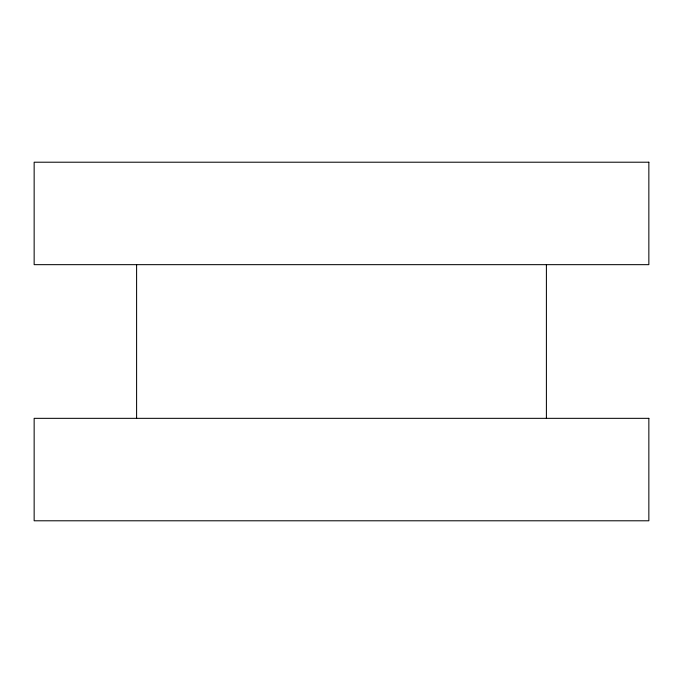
<?xml version="1.0" encoding="UTF-8"?>
<svg xmlns="http://www.w3.org/2000/svg" width="683" height="683" viewBox="0 0 683 683"><rect width="100%" height="100%" fill="white"/><g stroke="black" fill="none" stroke-linecap="round" stroke-linejoin="round"><path stroke-width="1.02" d="M546.4 264.663L546.4 418.337M136.6 264.663L136.6 418.337M648.85 162.213L34.15 162.213L34.15 264.663L648.85 264.663L648.85 162.213M648.85 418.337L34.15 418.337L34.15 520.788L648.85 520.788L648.85 418.337"/></g></svg>
